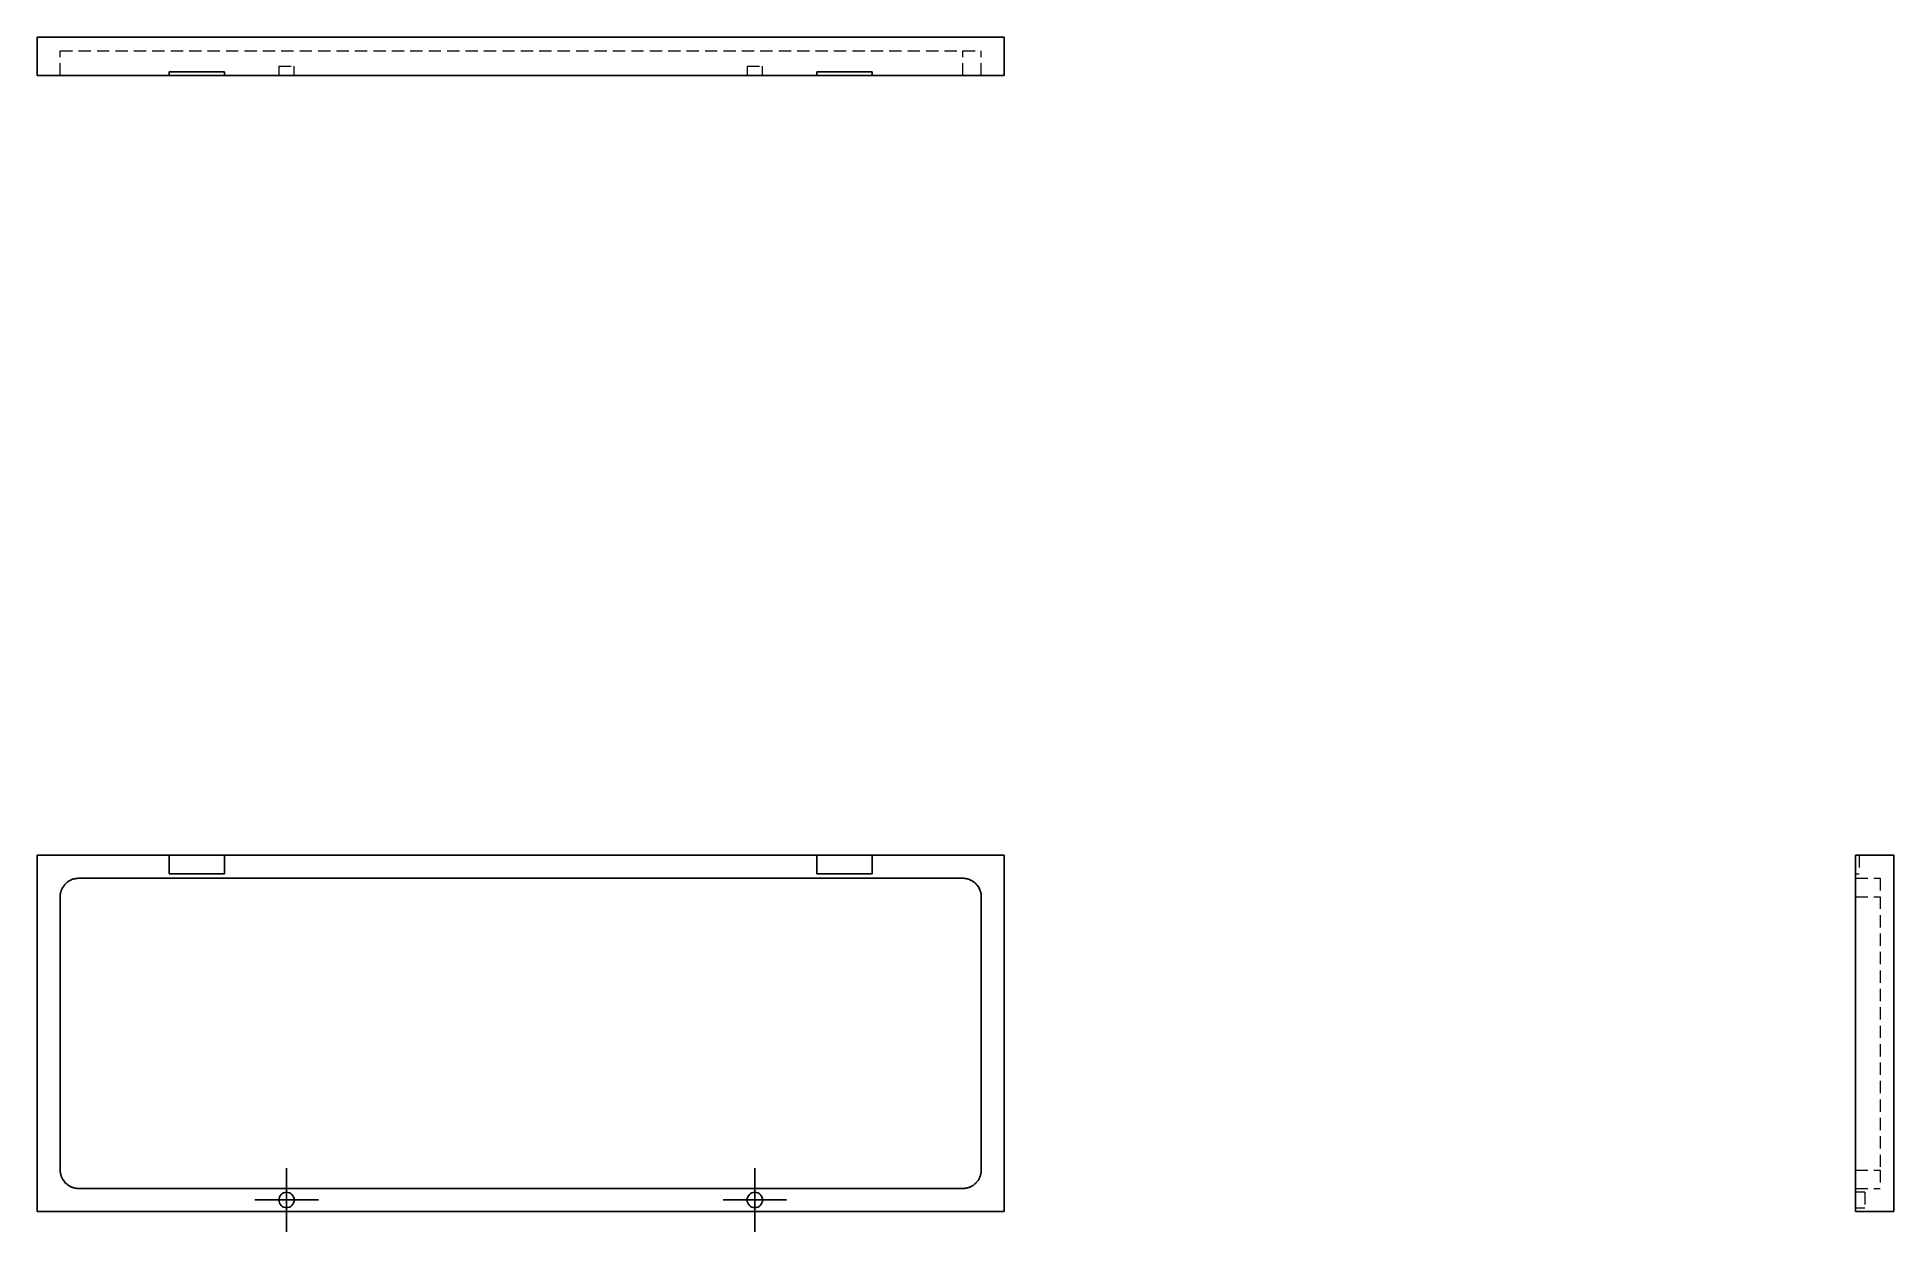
# Model space of a CAD drawing. Header units: millimetres. Extents: x 33 to 225, y 36 to 160.
import ezdxf

# ---------------------------------------------------------------- set-up
doc = ezdxf.new("R2010")
doc.units = ezdxf.units.MM
doc.linetypes.add('HIDDEN', pattern=[1.905, 1.27, -0.635])
doc.layers.add('10', color=7, linetype='Continuous')

# ---------------------------------------------------------------- blocks, each defined once
blk = doc.blocks.new('SW_CENTERMARKSYMBOL_0')
at = {"layer": '10', "color": 0}
for p, q in [((0, 2.5), (0, 3.29)), ((0, 0), (0, 2.5)), ((-2.5, 0), (-3.29, 0)), ((0, 0), (-2.5, 0)), ((0, 0), (0, -2.5)), ((0, 0), (2.5, 0)), ((2.5, 0), (3.29, 0)), ((0, -2.5), (0, -3.29))]:
    blk.add_line(p, q, dxfattribs=at)
blk = doc.blocks.new('SW_CENTERMARKSYMBOL_1')
at = {"layer": '10', "color": 0}
for p, q in [((0, 2.5), (0, 3.29)), ((0, 0), (0, 2.5)), ((-2.5, 0), (-3.29, 0)), ((0, 0), (-2.5, 0)), ((0, 0), (0, -2.5)), ((0, 0), (2.5, 0)), ((2.5, 0), (3.29, 0)), ((0, -2.5), (0, -3.29))]:
    blk.add_line(p, q, dxfattribs=at)

msp = doc.modelspace()

# ---------------------------------------------------------------- linework, layer by layer
at = {"color": 7, "linetype": 'Continuous', "lineweight": 25}
for p, q in [((33, 159.98), (133, 159.98)), ((33, 156.02), (33, 159.98)), ((133, 156.02), (133, 159.98)), ((46.65, 156.02), (33, 156.02)), ((52.37, 156.41), (46.65, 156.41)), ((46.65, 156.02), (46.65, 156.41)), ((46.65, 156.02), (52.37, 156.02)), ((52.37, 156.02), (52.37, 156.41)), ((113.63, 156.02), (52.37, 156.02)), ((119.35, 156.41), (113.63, 156.41)), ((113.63, 156.02), (113.63, 156.41)), ((113.63, 156.02), (119.35, 156.02)), ((119.35, 156.02), (119.35, 156.41)), ((133, 156.02), (119.35, 156.02)), ((33, 75.41), (33, 38.59)), ((46.65, 75.41), (33, 75.41)), ((46.65, 75.41), (46.65, 73.51)), ((52.37, 75.41), (46.65, 75.41)), ((52.37, 73.51), (52.37, 75.41)), ((113.63, 75.41), (52.37, 75.41)), ((113.63, 75.41), (113.63, 73.51)), ((119.35, 75.41), (113.63, 75.41)), ((119.35, 73.51), (119.35, 75.41)), ((133, 75.41), (119.35, 75.41)), ((133, 38.59), (133, 75.41)), ((221.02, 38.59), (221.02, 75.41)), ((221.02, 75.41), (224.98, 75.41)), ((224.98, 75.41), (224.98, 38.59)), ((37.29, 73.03), (128.71, 73.03)), ((46.65, 73.51), (52.37, 73.51)), ((113.63, 73.51), (119.35, 73.51)), ((35.38, 42.87), (35.38, 71.13)), ((130.62, 71.13), (130.62, 42.87)), ((33, 38.59), (133, 38.59)), ((221.02, 38.59), (224.98, 38.59))]:
    msp.add_line(p, q, dxfattribs=at)
at = {"color": 7, "linetype": 'HIDDEN', "lineweight": 18}
for p, q in [((35.38, 156.02), (35.38, 158.56)), ((37.29, 158.56), (128.71, 158.56)), ((128.71, 156.02), (128.71, 158.56)), ((130.62, 156.02), (130.62, 158.56)), ((58, 156.97), (59.59, 156.97)), ((58, 156.97), (58, 156.02)), ((59.59, 156.02), (59.59, 156.97)), ((106.41, 156.97), (108, 156.97)), ((106.41, 156.97), (106.41, 156.02)), ((108, 156.02), (108, 156.97)), ((221.41, 75.41), (221.41, 73.51)), ((221.02, 73.51), (221.41, 73.51)), ((221.02, 73.03), (223.56, 73.03)), ((221.02, 71.13), (223.56, 71.13)), ((223.56, 71.13), (223.56, 42.87)), ((221.02, 42.87), (223.56, 42.87)), ((221.02, 40.97), (223.56, 40.97)), ((221.97, 40.57), (221.02, 40.57)), ((221.97, 40.57), (221.97, 38.98)), ((221.02, 38.98), (221.97, 38.98))]:
    msp.add_line(p, q, dxfattribs=at)
at = {"color": 7, "linetype": 'HIDDEN', "lineweight": 18, "flags": 128}
msp.add_lwpolyline([(223.56, 40.97), (223.56, 40.97)], dxfattribs=at)
at = {"color": 7, "linetype": 'Continuous', "lineweight": 25}
for centre in [(58.79, 39.78), (107.21, 39.78)]:
    msp.add_circle(centre, 0.794, dxfattribs=at)
at = {"color": 7, "linetype": 'HIDDEN', "lineweight": 18}
for points, knots in [([(35.38, 158.56), (35.38, 158.56), (35.38, 158.56), (35.38, 158.56), (35.38, 158.56), (35.38, 158.56), (35.38, 158.56), (35.38, 158.56), (35.38, 158.56), (35.38, 158.56), (35.38, 158.56), (35.38, 158.56), (35.38, 158.56), (35.38, 158.56), (35.38, 158.56), (35.38, 158.56), (35.38, 158.56), (35.38, 158.56), (35.38, 158.56), (35.38, 158.56), (35.38, 158.56), (35.38, 158.56), (35.38, 158.56), (35.38, 158.56), (35.38, 158.56), (35.38, 158.56), (35.38, 158.56), (35.38, 158.56), (35.38, 158.56), (35.38, 158.56), (35.38, 158.56), (35.38, 158.56), (35.38, 158.56), (35.38, 158.56), (35.38, 158.56), (35.38, 158.56), (35.38, 158.56), (35.38, 158.56), (35.38, 158.56), (35.38, 158.56), (35.38, 158.56), (35.38, 158.56), (35.38, 158.56), (35.38, 158.56), (35.38, 158.56), (35.38, 158.56), (35.38, 158.56), (35.38, 158.56), (35.38, 158.56), (35.38, 158.56), (35.38, 158.56), (35.38, 158.56), (35.38, 158.56), (35.38, 158.56), (35.38, 158.56), (35.38, 158.56), (35.38, 158.56), (35.38, 158.56), (35.38, 158.56), (35.38, 158.56), (35.38, 158.56), (35.38, 158.56), (35.38, 158.56), (35.38, 158.56), (35.38, 158.56), (35.38, 158.56), (35.38, 158.56), (35.38, 158.56), (35.38, 158.56), (35.38, 158.56), (35.38, 158.56), (35.38, 158.56), (35.38, 158.56), (35.38, 158.56), (35.38, 158.56), (35.38, 158.56), (35.38, 158.56), (35.38, 158.56), (35.38, 158.56), (35.38, 158.56), (35.38, 158.56), (35.38, 158.56), (35.38, 158.56), (35.38, 158.56), (35.38, 158.56), (35.38, 158.56), (35.38, 158.56), (35.38, 158.56), (35.38, 158.56), (35.39, 158.56), (35.39, 158.56), (35.39, 158.56), (35.39, 158.56), (35.39, 158.56), (35.39, 158.56), (35.39, 158.56), (35.39, 158.56), (35.39, 158.56), (35.39, 158.56), (35.39, 158.56), (35.39, 158.56), (35.39, 158.56), (35.39, 158.56), (35.4, 158.56), (35.4, 158.56), (35.4, 158.56), (35.4, 158.56), (35.4, 158.56), (35.4, 158.56), (35.4, 158.56), (35.41, 158.56), (35.41, 158.56), (35.41, 158.56), (35.41, 158.56), (35.41, 158.56), (35.42, 158.56), (35.42, 158.56), (35.42, 158.56), (35.42, 158.56), (35.43, 158.56), (35.43, 158.56), (35.44, 158.56), (35.44, 158.56), (35.45, 158.56), (35.45, 158.56), (35.46, 158.56), (35.47, 158.56), (35.47, 158.56), (35.48, 158.56), (35.49, 158.56), (35.49, 158.56), (35.5, 158.56), (35.51, 158.56), (35.52, 158.56), (35.52, 158.56), (35.53, 158.56), (35.55, 158.56), (35.56, 158.56), (35.58, 158.56), (35.6, 158.56), (35.62, 158.56), (35.64, 158.56), (35.66, 158.56), (35.68, 158.56), (35.71, 158.56), (35.73, 158.56), (35.75, 158.56), (35.78, 158.56), (35.8, 158.56), (35.83, 158.56), (35.86, 158.56), (35.88, 158.56), (35.91, 158.56), (35.94, 158.56), (35.97, 158.56), (36, 158.56), (36.03, 158.56), (36.06, 158.56), (36.09, 158.56), (36.12, 158.56), (36.19, 158.56), (36.26, 158.56), (36.33, 158.56), (36.4, 158.56), (36.47, 158.56), (36.55, 158.56), (36.58, 158.56), (36.62, 158.56), (36.66, 158.56), (36.7, 158.56), (36.74, 158.56), (36.78, 158.56), (36.82, 158.56), (36.86, 158.56), (36.9, 158.56), (36.94, 158.56), (36.99, 158.56), (37.03, 158.56), (37.07, 158.56), (37.11, 158.56), (37.16, 158.56), (37.2, 158.56), (37.24, 158.56), (37.29, 158.56)], [-0.9455997, -0.9455997, -0.9455997, -0.9455997, -0.9455795, -0.9455795, -0.9455795, -0.9455593, -0.9455593, -0.9455593, -0.9455189, -0.9455189, -0.9455189, -0.945438, -0.945438, -0.945438, -0.9453571, -0.9453571, -0.9453571, -0.9452762, -0.9452762, -0.9452762, -0.9451145, -0.9451145, -0.9451145, -0.9449527, -0.9449527, -0.9449527, -0.9446292, -0.9446292, -0.9446292, -0.9443058, -0.9443058, -0.9443058, -0.9439824, -0.9439824, -0.9439824, -0.9436591, -0.9436591, -0.9436591, -0.9430125, -0.9430125, -0.9430125, -0.9423661, -0.9423661, -0.9423661, -0.9417198, -0.9417198, -0.9417198, -0.9410737, -0.9410737, -0.9410737, -0.9404277, -0.9404277, -0.9404277, -0.9391362, -0.9391362, -0.9391362, -0.9378453, -0.9378453, -0.9378453, -0.936555, -0.936555, -0.936555, -0.9352653, -0.9352653, -0.9352653, -0.9326876, -0.9326876, -0.9326876, -0.9301122, -0.9301122, -0.9301122, -0.9275392, -0.9275392, -0.9275392, -0.9249684, -0.9249684, -0.9249684, -0.9224, -0.9224, -0.9224, -0.9198337, -0.9198337, -0.9198337, -0.9147078, -0.9147078, -0.9147078, -0.9095905, -0.9095905, -0.9095905, -0.9044818, -0.9044818, -0.9044818, -0.8993813, -0.8993813, -0.8993813, -0.894289, -0.894289, -0.894289, -0.8841281, -0.8841281, -0.8841281, -0.8739977, -0.8739977, -0.8739977, -0.8638964, -0.8638964, -0.8638964, -0.8538229, -0.8538229, -0.8538229, -0.843776, -0.843776, -0.843776, -0.8337545, -0.8337545, -0.8337545, -0.8237572, -0.8237572, -0.8237572, -0.8038314, -0.8038314, -0.8038314, -0.7839892, -0.7839892, -0.7839892, -0.7642225, -0.7642225, -0.7642225, -0.7445238, -0.7445238, -0.7445238, -0.7248861, -0.7248861, -0.7248861, -0.7053029, -0.7053029, -0.7053029, -0.666281, -0.666281, -0.666281, -0.6274095, -0.6274095, -0.6274095, -0.5886509, -0.5886509, -0.5886509, -0.5499726, -0.5499726, -0.5499726, -0.5113459, -0.5113459, -0.5113459, -0.4727442, -0.4727442, -0.4727442, -0.4341425, -0.4341425, -0.4341425, -0.3955156, -0.3955156, -0.3955156, -0.3181176, -0.3181176, -0.3181176, -0.2402639, -0.2402639, -0.2402639, -0.2010476, -0.2010476, -0.2010476, -0.1615869, -0.1615869, -0.1615869, -0.1218235, -0.1218235, -0.1218235, -0.0816904, -0.0816904, -0.0816904, -0.0411113, -0.0411113, -0.0411113, 0, 0, 0, 0]), ([(128.71, 158.56), (128.71, 158.56), (128.71, 158.56), (128.71, 158.56), (128.71, 158.56), (128.71, 158.56), (128.71, 158.56), (128.71, 158.56), (128.71, 158.56), (128.71, 158.56), (128.71, 158.56), (128.71, 158.56), (128.71, 158.56), (128.71, 158.56), (128.71, 158.56), (128.71, 158.56), (128.71, 158.56), (128.71, 158.56), (128.72, 158.56), (128.72, 158.56), (128.72, 158.56), (128.72, 158.56), (128.72, 158.56), (128.72, 158.56), (128.72, 158.56), (128.72, 158.56), (128.72, 158.56), (128.72, 158.56), (128.72, 158.56), (128.72, 158.56), (128.72, 158.56), (128.72, 158.56), (128.72, 158.56), (128.72, 158.56), (128.72, 158.56), (128.72, 158.56), (128.72, 158.56), (128.72, 158.56), (128.72, 158.56), (128.72, 158.56), (128.72, 158.56), (128.72, 158.56), (128.72, 158.56), (128.73, 158.56), (128.73, 158.56), (128.73, 158.56), (128.73, 158.56), (128.73, 158.56), (128.73, 158.56), (128.73, 158.56), (128.73, 158.56), (128.73, 158.56), (128.73, 158.56), (128.73, 158.56), (128.73, 158.56), (128.74, 158.56), (128.74, 158.56), (128.74, 158.56), (128.74, 158.56), (128.74, 158.56), (128.74, 158.56), (128.74, 158.56), (128.75, 158.56), (128.75, 158.56), (128.75, 158.56), (128.75, 158.56), (128.76, 158.56), (128.76, 158.56), (128.76, 158.56), (128.76, 158.56), (128.77, 158.56), (128.77, 158.56), (128.77, 158.56), (128.77, 158.56), (128.78, 158.56), (128.78, 158.56), (128.78, 158.56), (128.78, 158.56), (128.79, 158.56), (128.79, 158.56), (128.79, 158.56), (128.8, 158.56), (128.8, 158.56), (128.81, 158.56), (128.81, 158.56), (128.82, 158.56), (128.82, 158.56), (128.83, 158.56), (128.83, 158.56), (128.84, 158.56), (128.84, 158.56), (128.85, 158.56), (128.85, 158.56), (128.86, 158.56), (128.87, 158.56), (128.87, 158.56), (128.88, 158.56), (128.89, 158.56), (128.9, 158.56), (128.91, 158.56), (128.92, 158.56), (128.93, 158.56), (128.94, 158.56), (128.95, 158.56), (128.96, 158.56), (128.97, 158.56), (128.98, 158.56), (128.99, 158.56), (129, 158.56), (129.01, 158.56), (129.02, 158.56), (129.03, 158.56), (129.05, 158.56), (129.06, 158.56), (129.07, 158.56), (129.08, 158.56), (129.09, 158.56), (129.1, 158.56), (129.12, 158.56), (129.14, 158.56), (129.16, 158.56), (129.18, 158.56), (129.2, 158.56), (129.22, 158.56), (129.24, 158.56), (129.26, 158.56), (129.28, 158.56), (129.3, 158.56), (129.32, 158.56), (129.34, 158.56), (129.36, 158.56), (129.38, 158.56), (129.4, 158.56), (129.42, 158.56), (129.43, 158.56), (129.45, 158.56), (129.49, 158.56), (129.53, 158.56), (129.57, 158.56), (129.6, 158.56), (129.64, 158.56), (129.67, 158.56), (129.71, 158.56), (129.74, 158.56), (129.78, 158.56), (129.81, 158.56), (129.84, 158.56), (129.88, 158.56), (129.91, 158.56), (129.94, 158.56), (129.97, 158.56), (130, 158.56), (130.03, 158.56), (130.06, 158.56), (130.09, 158.56), (130.12, 158.56), (130.14, 158.56), (130.17, 158.56), (130.2, 158.56), (130.22, 158.56), (130.27, 158.56), (130.32, 158.56), (130.36, 158.56), (130.4, 158.56), (130.44, 158.56), (130.47, 158.56), (130.48, 158.56), (130.5, 158.56), (130.51, 158.56), (130.53, 158.56), (130.54, 158.56), (130.55, 158.56), (130.56, 158.56), (130.57, 158.56), (130.58, 158.56), (130.59, 158.56), (130.6, 158.56), (130.6, 158.56), (130.61, 158.56), (130.61, 158.56), (130.61, 158.56), (130.62, 158.56), (130.62, 158.56), (130.62, 158.56)], [-0.9455987, -0.9455987, -0.9455987, -0.9455987, -0.9455785, -0.9455785, -0.9455785, -0.9455583, -0.9455583, -0.9455583, -0.9455179, -0.9455179, -0.9455179, -0.945437, -0.945437, -0.945437, -0.9453561, -0.9453561, -0.9453561, -0.9452752, -0.9452752, -0.9452752, -0.9451135, -0.9451135, -0.9451135, -0.9449517, -0.9449517, -0.9449517, -0.9446282, -0.9446282, -0.9446282, -0.9443048, -0.9443048, -0.9443048, -0.9439814, -0.9439814, -0.9439814, -0.9436581, -0.9436581, -0.9436581, -0.9430115, -0.9430115, -0.9430115, -0.942365, -0.942365, -0.942365, -0.9417187, -0.9417187, -0.9417187, -0.9410726, -0.9410726, -0.9410726, -0.9404266, -0.9404266, -0.9404266, -0.939135, -0.939135, -0.939135, -0.9378441, -0.9378441, -0.9378441, -0.9365537, -0.9365537, -0.9365537, -0.935264, -0.935264, -0.935264, -0.9326862, -0.9326862, -0.9326862, -0.9301108, -0.9301108, -0.9301108, -0.9275377, -0.9275377, -0.9275377, -0.9249669, -0.9249669, -0.9249669, -0.9223983, -0.9223983, -0.9223983, -0.919832, -0.919832, -0.919832, -0.9147059, -0.9147059, -0.9147059, -0.9095885, -0.9095885, -0.9095885, -0.9044796, -0.9044796, -0.9044796, -0.899379, -0.899379, -0.899379, -0.8942866, -0.8942866, -0.8942866, -0.8841254, -0.8841254, -0.8841254, -0.8739947, -0.8739947, -0.8739947, -0.8638932, -0.8638932, -0.8638932, -0.8538195, -0.8538195, -0.8538195, -0.8437723, -0.8437723, -0.8437723, -0.8337506, -0.8337506, -0.8337506, -0.823753, -0.823753, -0.823753, -0.8038268, -0.8038268, -0.8038268, -0.7839842, -0.7839842, -0.7839842, -0.7642171, -0.7642171, -0.7642171, -0.7445181, -0.7445181, -0.7445181, -0.7248801, -0.7248801, -0.7248801, -0.7052965, -0.7052965, -0.7052965, -0.6662741, -0.6662741, -0.6662741, -0.6274022, -0.6274022, -0.6274022, -0.5886433, -0.5886433, -0.5886433, -0.5499648, -0.5499648, -0.5499648, -0.5113379, -0.5113379, -0.5113379, -0.4727363, -0.4727363, -0.4727363, -0.4341346, -0.4341346, -0.4341346, -0.3955079, -0.3955079, -0.3955079, -0.3181106, -0.3181106, -0.3181106, -0.240258, -0.240258, -0.240258, -0.2010424, -0.2010424, -0.2010424, -0.1615825, -0.1615825, -0.1615825, -0.1218201, -0.1218201, -0.1218201, -0.081688, -0.081688, -0.081688, -0.04111, -0.04111, -0.04111, 0, 0, 0, 0]), ([(223.56, 73.03), (223.56, 73.03), (223.56, 73.03), (223.56, 73.03), (223.56, 73.03), (223.56, 73.03), (223.56, 73.03), (223.56, 73.03), (223.56, 73.03), (223.56, 73.03), (223.56, 73.03), (223.56, 73.03), (223.56, 73.03), (223.56, 73.03), (223.56, 73.03), (223.56, 73.03), (223.56, 73.03), (223.56, 73.03), (223.56, 73.03), (223.56, 73.03), (223.56, 73.03), (223.56, 73.03), (223.56, 73.03), (223.56, 73.03), (223.56, 73.03), (223.56, 73.03), (223.56, 73.03), (223.56, 73.03), (223.56, 73.03), (223.56, 73.03), (223.56, 73.03), (223.56, 73.03), (223.56, 73.03), (223.56, 73.03), (223.56, 73.03), (223.56, 73.03), (223.56, 73.03), (223.56, 73.03), (223.56, 73.03), (223.56, 73.03), (223.56, 73.03), (223.56, 73.03), (223.56, 73.03), (223.56, 73.03), (223.56, 73.03), (223.56, 73.03), (223.56, 73.03), (223.56, 73.03), (223.56, 73.03), (223.56, 73.03), (223.56, 73.03), (223.56, 73.03), (223.56, 73.03), (223.56, 73.03), (223.56, 73.03), (223.56, 73.03), (223.56, 73.03), (223.56, 73.03), (223.56, 73.03), (223.56, 73.03), (223.56, 73.03), (223.56, 73.03), (223.56, 73.03), (223.56, 73.03), (223.56, 73.03), (223.56, 73.03), (223.56, 73.03), (223.56, 73.03), (223.56, 73.03), (223.56, 73.03), (223.56, 73.03), (223.56, 73.03), (223.56, 73.03), (223.56, 73.03), (223.56, 73.03), (223.56, 73.03), (223.56, 73.03), (223.56, 73.03), (223.56, 73.03), (223.56, 73.03), (223.56, 73.03), (223.56, 73.03), (223.56, 73.03), (223.56, 73.03), (223.56, 73.03), (223.56, 73.03), (223.56, 73.03), (223.56, 73.03), (223.56, 73.03), (223.56, 73.03), (223.56, 73.03), (223.56, 73.03), (223.56, 73.03), (223.56, 73.03), (223.56, 73.03), (223.56, 73.03), (223.56, 73.02), (223.56, 73.02), (223.56, 73.02), (223.56, 73.02), (223.56, 73.02), (223.56, 73.02), (223.56, 73.02), (223.56, 73.02), (223.56, 73.02), (223.56, 73.01), (223.56, 73.01), (223.56, 73.01), (223.56, 73.01), (223.56, 73.01), (223.56, 73.01), (223.56, 73), (223.56, 73), (223.56, 73), (223.56, 73), (223.56, 73), (223.56, 72.99), (223.56, 72.99), (223.56, 72.99), (223.56, 72.98), (223.56, 72.98), (223.56, 72.97), (223.56, 72.97), (223.56, 72.96), (223.56, 72.96), (223.56, 72.95), (223.56, 72.95), (223.56, 72.94), (223.56, 72.93), (223.56, 72.93), (223.56, 72.92), (223.56, 72.91), (223.56, 72.9), (223.56, 72.9), (223.56, 72.89), (223.56, 72.88), (223.56, 72.87), (223.56, 72.85), (223.56, 72.83), (223.56, 72.81), (223.56, 72.79), (223.56, 72.77), (223.56, 72.75), (223.56, 72.73), (223.56, 72.71), (223.56, 72.68), (223.56, 72.66), (223.56, 72.63), (223.56, 72.61), (223.56, 72.58), (223.56, 72.56), (223.56, 72.53), (223.56, 72.5), (223.56, 72.47), (223.56, 72.44), (223.56, 72.41), (223.56, 72.38), (223.56, 72.35), (223.56, 72.32), (223.56, 72.29), (223.56, 72.22), (223.56, 72.16), (223.56, 72.09), (223.56, 72.02), (223.56, 71.94), (223.56, 71.87), (223.56, 71.83), (223.56, 71.79), (223.56, 71.75), (223.56, 71.71), (223.56, 71.67), (223.56, 71.63), (223.56, 71.59), (223.56, 71.55), (223.56, 71.51), (223.56, 71.47), (223.56, 71.43), (223.56, 71.38), (223.56, 71.34), (223.56, 71.3), (223.56, 71.26), (223.56, 71.21), (223.56, 71.17), (223.56, 71.13)], [-0.9455987, -0.9455987, -0.9455987, -0.9455987, -0.9455785, -0.9455785, -0.9455785, -0.9455583, -0.9455583, -0.9455583, -0.9455179, -0.9455179, -0.9455179, -0.945437, -0.945437, -0.945437, -0.9453561, -0.9453561, -0.9453561, -0.9452752, -0.9452752, -0.9452752, -0.9451135, -0.9451135, -0.9451135, -0.9449517, -0.9449517, -0.9449517, -0.9446282, -0.9446282, -0.9446282, -0.9443048, -0.9443048, -0.9443048, -0.9439814, -0.9439814, -0.9439814, -0.9436581, -0.9436581, -0.9436581, -0.9430115, -0.9430115, -0.9430115, -0.942365, -0.942365, -0.942365, -0.9417187, -0.9417187, -0.9417187, -0.9410726, -0.9410726, -0.9410726, -0.9404266, -0.9404266, -0.9404266, -0.939135, -0.939135, -0.939135, -0.9378441, -0.9378441, -0.9378441, -0.9365537, -0.9365537, -0.9365537, -0.935264, -0.935264, -0.935264, -0.9326862, -0.9326862, -0.9326862, -0.9301108, -0.9301108, -0.9301108, -0.9275377, -0.9275377, -0.9275377, -0.9249669, -0.9249669, -0.9249669, -0.9223983, -0.9223983, -0.9223983, -0.919832, -0.919832, -0.919832, -0.9147059, -0.9147059, -0.9147059, -0.9095885, -0.9095885, -0.9095885, -0.9044796, -0.9044796, -0.9044796, -0.899379, -0.899379, -0.899379, -0.8942866, -0.8942866, -0.8942866, -0.8841254, -0.8841254, -0.8841254, -0.8739947, -0.8739947, -0.8739947, -0.8638932, -0.8638932, -0.8638932, -0.8538195, -0.8538195, -0.8538195, -0.8437723, -0.8437723, -0.8437723, -0.8337506, -0.8337506, -0.8337506, -0.823753, -0.823753, -0.823753, -0.8038268, -0.8038268, -0.8038268, -0.7839842, -0.7839842, -0.7839842, -0.7642171, -0.7642171, -0.7642171, -0.7445181, -0.7445181, -0.7445181, -0.7248801, -0.7248801, -0.7248801, -0.7052965, -0.7052965, -0.7052965, -0.6662741, -0.6662741, -0.6662741, -0.6274022, -0.6274022, -0.6274022, -0.5886433, -0.5886433, -0.5886433, -0.5499648, -0.5499648, -0.5499648, -0.5113379, -0.5113379, -0.5113379, -0.4727363, -0.4727363, -0.4727363, -0.4341346, -0.4341346, -0.4341346, -0.3955079, -0.3955079, -0.3955079, -0.3181106, -0.3181106, -0.3181106, -0.240258, -0.240258, -0.240258, -0.2010424, -0.2010424, -0.2010424, -0.1615825, -0.1615825, -0.1615825, -0.1218201, -0.1218201, -0.1218201, -0.081688, -0.081688, -0.081688, -0.04111, -0.04111, -0.04111, 0, 0, 0, 0]), ([(223.56, 42.87), (223.56, 42.87), (223.56, 42.87), (223.56, 42.87), (223.56, 42.87), (223.56, 42.87), (223.56, 42.87), (223.56, 42.87), (223.56, 42.87), (223.56, 42.87), (223.56, 42.87), (223.56, 42.87), (223.56, 42.87), (223.56, 42.87), (223.56, 42.87), (223.56, 42.87), (223.56, 42.87), (223.56, 42.87), (223.56, 42.87), (223.56, 42.87), (223.56, 42.87), (223.56, 42.87), (223.56, 42.87), (223.56, 42.87), (223.56, 42.87), (223.56, 42.87), (223.56, 42.87), (223.56, 42.87), (223.56, 42.87), (223.56, 42.87), (223.56, 42.87), (223.56, 42.87), (223.56, 42.87), (223.56, 42.87), (223.56, 42.87), (223.56, 42.87), (223.56, 42.87), (223.56, 42.87), (223.56, 42.87), (223.56, 42.86), (223.56, 42.86), (223.56, 42.86), (223.56, 42.86), (223.56, 42.86), (223.56, 42.86), (223.56, 42.86), (223.56, 42.86), (223.56, 42.86), (223.56, 42.86), (223.56, 42.86), (223.56, 42.86), (223.56, 42.86), (223.56, 42.86), (223.56, 42.85), (223.56, 42.85), (223.56, 42.85), (223.56, 42.85), (223.56, 42.85), (223.56, 42.85), (223.56, 42.85), (223.56, 42.84), (223.56, 42.84), (223.56, 42.84), (223.56, 42.84), (223.56, 42.84), (223.56, 42.83), (223.56, 42.83), (223.56, 42.83), (223.56, 42.83), (223.56, 42.82), (223.56, 42.82), (223.56, 42.82), (223.56, 42.82), (223.56, 42.81), (223.56, 42.81), (223.56, 42.81), (223.56, 42.81), (223.56, 42.8), (223.56, 42.8), (223.56, 42.8), (223.56, 42.79), (223.56, 42.79), (223.56, 42.79), (223.56, 42.78), (223.56, 42.78), (223.56, 42.77), (223.56, 42.76), (223.56, 42.76), (223.56, 42.75), (223.56, 42.75), (223.56, 42.74), (223.56, 42.74), (223.56, 42.73), (223.56, 42.73), (223.56, 42.72), (223.56, 42.72), (223.56, 42.71), (223.56, 42.7), (223.56, 42.69), (223.56, 42.68), (223.56, 42.67), (223.56, 42.66), (223.56, 42.65), (223.56, 42.64), (223.56, 42.63), (223.56, 42.62), (223.56, 42.6), (223.56, 42.59), (223.56, 42.58), (223.56, 42.57), (223.56, 42.56), (223.56, 42.55), (223.56, 42.54), (223.56, 42.53), (223.56, 42.52), (223.56, 42.51), (223.56, 42.5), (223.56, 42.49), (223.56, 42.47), (223.56, 42.45), (223.56, 42.43), (223.56, 42.41), (223.56, 42.39), (223.56, 42.37), (223.56, 42.35), (223.56, 42.33), (223.56, 42.31), (223.56, 42.29), (223.56, 42.27), (223.56, 42.25), (223.56, 42.23), (223.56, 42.21), (223.56, 42.19), (223.56, 42.17), (223.56, 42.15), (223.56, 42.13), (223.56, 42.1), (223.56, 42.06), (223.56, 42.02), (223.56, 41.98), (223.56, 41.95), (223.56, 41.91), (223.56, 41.88), (223.56, 41.84), (223.56, 41.81), (223.56, 41.78), (223.56, 41.74), (223.56, 41.71), (223.56, 41.68), (223.56, 41.65), (223.56, 41.62), (223.56, 41.59), (223.56, 41.56), (223.56, 41.53), (223.56, 41.5), (223.56, 41.47), (223.56, 41.44), (223.56, 41.42), (223.56, 41.39), (223.56, 41.37), (223.56, 41.32), (223.56, 41.27), (223.56, 41.23), (223.56, 41.19), (223.56, 41.15), (223.56, 41.12), (223.56, 41.1), (223.56, 41.09), (223.56, 41.07), (223.56, 41.06), (223.56, 41.05), (223.56, 41.04), (223.56, 41.03), (223.56, 41.02), (223.56, 41.01), (223.56, 41), (223.56, 40.99), (223.56, 40.99), (223.56, 40.98), (223.56, 40.98), (223.56, 40.97), (223.56, 40.97), (223.56, 40.97), (223.56, 40.97)], [-0.9456059, -0.9456059, -0.9456059, -0.9456059, -0.9455857, -0.9455857, -0.9455857, -0.9455655, -0.9455655, -0.9455655, -0.945525, -0.945525, -0.945525, -0.9454441, -0.9454441, -0.9454441, -0.9453633, -0.9453633, -0.9453633, -0.9452824, -0.9452824, -0.9452824, -0.9451206, -0.9451206, -0.9451206, -0.9449589, -0.9449589, -0.9449589, -0.9446354, -0.9446354, -0.9446354, -0.944312, -0.944312, -0.944312, -0.9439886, -0.9439886, -0.9439886, -0.9436653, -0.9436653, -0.9436653, -0.9430187, -0.9430187, -0.9430187, -0.9423723, -0.9423723, -0.9423723, -0.941726, -0.941726, -0.941726, -0.9410799, -0.9410799, -0.9410799, -0.9404339, -0.9404339, -0.9404339, -0.9391424, -0.9391424, -0.9391424, -0.9378515, -0.9378515, -0.9378515, -0.9365612, -0.9365612, -0.9365612, -0.9352714, -0.9352714, -0.9352714, -0.9326938, -0.9326938, -0.9326938, -0.9301184, -0.9301184, -0.9301184, -0.9275454, -0.9275454, -0.9275454, -0.9249746, -0.9249746, -0.9249746, -0.9224061, -0.9224061, -0.9224061, -0.9198399, -0.9198399, -0.9198399, -0.9147139, -0.9147139, -0.9147139, -0.9095967, -0.9095967, -0.9095967, -0.9044879, -0.9044879, -0.9044879, -0.8993875, -0.8993875, -0.8993875, -0.8942951, -0.8942951, -0.8942951, -0.8841342, -0.8841342, -0.8841342, -0.8740037, -0.8740037, -0.8740037, -0.8639024, -0.8639024, -0.8639024, -0.8538289, -0.8538289, -0.8538289, -0.8437819, -0.8437819, -0.8437819, -0.8337604, -0.8337604, -0.8337604, -0.823763, -0.823763, -0.823763, -0.803837, -0.803837, -0.803837, -0.7839947, -0.7839947, -0.7839947, -0.7642279, -0.7642279, -0.7642279, -0.744529, -0.744529, -0.744529, -0.7248911, -0.7248911, -0.7248911, -0.7053077, -0.7053077, -0.7053077, -0.6662853, -0.6662853, -0.6662853, -0.6274134, -0.6274134, -0.6274134, -0.5886543, -0.5886543, -0.5886543, -0.5499756, -0.5499756, -0.5499756, -0.5113484, -0.5113484, -0.5113484, -0.4727463, -0.4727463, -0.4727463, -0.4341442, -0.4341442, -0.4341442, -0.3955169, -0.3955169, -0.3955169, -0.3181183, -0.3181183, -0.3181183, -0.2402642, -0.2402642, -0.2402642, -0.2010477, -0.2010477, -0.2010477, -0.1615869, -0.1615869, -0.1615869, -0.1218235, -0.1218235, -0.1218235, -0.0816904, -0.0816904, -0.0816904, -0.0411113, -0.0411113, -0.0411113, 0, 0, 0, 0])]:
    msp.add_open_spline(points, degree=3, knots=knots, dxfattribs=at)
at = {"color": 7, "linetype": 'Continuous', "lineweight": 25}
for points, knots in [([(35.38, 71.13), (35.38, 71.13), (35.38, 71.13), (35.38, 71.13), (35.38, 71.13), (35.38, 71.13), (35.38, 71.13), (35.38, 71.13), (35.38, 71.13), (35.38, 71.13), (35.38, 71.13), (35.38, 71.13), (35.38, 71.13), (35.38, 71.13), (35.38, 71.14), (35.38, 71.14), (35.38, 71.14), (35.38, 71.14), (35.38, 71.14), (35.38, 71.15), (35.38, 71.15), (35.38, 71.16), (35.38, 71.16), (35.38, 71.17), (35.38, 71.18), (35.38, 71.18), (35.38, 71.19), (35.38, 71.2), (35.38, 71.21), (35.38, 71.22), (35.38, 71.24), (35.39, 71.26), (35.39, 71.27), (35.39, 71.29), (35.39, 71.32), (35.39, 71.35), (35.4, 71.38), (35.4, 71.42), (35.41, 71.45), (35.41, 71.48), (35.42, 71.52), (35.43, 71.57), (35.45, 71.63), (35.47, 71.69), (35.49, 71.75), (35.51, 71.81), (35.54, 71.89), (35.58, 71.98), (35.64, 72.09), (35.71, 72.19), (35.78, 72.29), (35.86, 72.38), (35.94, 72.47), (36.03, 72.56), (36.15, 72.66), (36.32, 72.78), (36.51, 72.87), (36.66, 72.93), (36.78, 72.96), (36.9, 72.99), (37.03, 73.02), (37.16, 73.03), (37.24, 73.03), (37.29, 73.03)], [0, 0, 0, 0, 0.0000201, 0.0000403, 0.0000805, 0.0001611, 0.0002417, 0.0003222, 0.0004833, 0.0006444, 0.0009666, 0.0012887, 0.0016108, 0.0019328, 0.0025768, 0.0032206, 0.0038643, 0.0045079, 0.0051512, 0.0064375, 0.0077233, 0.0090084, 0.0102929, 0.0128602, 0.0154252, 0.0179879, 0.0205483, 0.0231065, 0.0256624, 0.0307677, 0.0358644, 0.0409526, 0.0460325, 0.0511044, 0.0612244, 0.0713141, 0.0813748, 0.0914077, 0.1014142, 0.1113954, 0.1213525, 0.1411982, 0.1609606, 0.1806478, 0.2002672, 0.2198259, 0.2393304, 0.2781954, 0.3169106, 0.3555133, 0.394036, 0.4325074, 0.4709538, 0.5094002, 0.5478718, 0.6249585, 0.7024991, 0.7415577, 0.7808597, 0.8204632, 0.8604348, 0.9008508, 0.9417967, 0.9417967, 0.9417967, 0.9417967]), ([(128.71, 73.03), (128.71, 73.03), (128.71, 73.03), (128.71, 73.03), (128.71, 73.03), (128.71, 73.03), (128.71, 73.03), (128.72, 73.03), (128.72, 73.03), (128.72, 73.03), (128.72, 73.03), (128.72, 73.03), (128.72, 73.03), (128.72, 73.03), (128.72, 73.03), (128.72, 73.03), (128.73, 73.03), (128.73, 73.03), (128.73, 73.03), (128.73, 73.03), (128.74, 73.03), (128.74, 73.03), (128.75, 73.03), (128.76, 73.03), (128.76, 73.03), (128.77, 73.03), (128.78, 73.03), (128.79, 73.03), (128.8, 73.03), (128.81, 73.03), (128.83, 73.03), (128.84, 73.03), (128.86, 73.03), (128.88, 73.02), (128.91, 73.02), (128.94, 73.02), (128.97, 73.01), (129, 73.01), (129.03, 73), (129.07, 73), (129.11, 72.99), (129.16, 72.98), (129.22, 72.96), (129.28, 72.95), (129.34, 72.93), (129.4, 72.91), (129.47, 72.87), (129.57, 72.83), (129.67, 72.77), (129.78, 72.71), (129.88, 72.63), (129.97, 72.56), (130.06, 72.47), (130.14, 72.38), (130.25, 72.26), (130.36, 72.09), (130.46, 71.91), (130.51, 71.75), (130.55, 71.63), (130.58, 71.51), (130.6, 71.38), (130.62, 71.26), (130.62, 71.17), (130.62, 71.13)], [0, 0, 0, 0, 0.0000201, 0.0000403, 0.0000805, 0.0001611, 0.0002417, 0.0003222, 0.0004833, 0.0006444, 0.0009666, 0.0012887, 0.0016108, 0.0019329, 0.0025769, 0.0032207, 0.0038644, 0.004508, 0.0051514, 0.0064377, 0.0077235, 0.0090086, 0.0102932, 0.0128606, 0.0154256, 0.0179884, 0.0205489, 0.0231072, 0.0256632, 0.0307686, 0.0358654, 0.0409538, 0.0460339, 0.0511058, 0.0612261, 0.0713161, 0.081377, 0.0914103, 0.101417, 0.1113984, 0.1213558, 0.1412019, 0.1609647, 0.1806523, 0.2002721, 0.2198312, 0.239336, 0.2782015, 0.3169172, 0.3555202, 0.3940432, 0.4325147, 0.4709612, 0.5094076, 0.547879, 0.6249652, 0.7025047, 0.7415627, 0.7808639, 0.8204664, 0.8604371, 0.900852, 0.9417967, 0.9417967, 0.9417967, 0.9417967]), ([(128.71, 40.97), (128.11, 40.97), (125.86, 40.97), (121.1, 40.97), (113.79, 40.97), (106.41, 40.97), (99.71, 40.97), (94.27, 40.97), (88.67, 40.97), (83, 40.97), (77.33, 40.97), (71.73, 40.97), (66.29, 40.97), (61.1, 40.97), (56.95, 40.97), (53.81, 40.97), (51.61, 40.97), (49.53, 40.97), (47.58, 40.97), (45.77, 40.97), (44.11, 40.97), (42.61, 40.97), (41.46, 40.97), (40.63, 40.97), (40.07, 40.97), (39.56, 40.97), (39.1, 40.97), (38.69, 40.97), (38.33, 40.97), (38.02, 40.97), (37.8, 40.97), (37.65, 40.97), (37.55, 40.97), (37.47, 40.97), (37.41, 40.97), (37.36, 40.97), (37.32, 40.97), (37.3, 40.97), (37.28, 40.97), (37.27, 40.97), (37.25, 40.97), (37.24, 40.97), (37.22, 40.97), (37.19, 40.97), (37.16, 40.97), (37.12, 40.98), (37.08, 40.98), (37.03, 40.99), (36.97, 41), (36.9, 41.01), (36.84, 41.02), (36.76, 41.04), (36.66, 41.07), (36.55, 41.12), (36.43, 41.17), (36.33, 41.23), (36.22, 41.29), (36.09, 41.39), (35.94, 41.52), (35.8, 41.68), (35.71, 41.81), (35.64, 41.91), (35.58, 42.02), (35.53, 42.13), (35.49, 42.25), (35.45, 42.37), (35.42, 42.49), (35.4, 42.62), (35.38, 42.74), (35.38, 42.83), (35.38, 42.87)], [0, 0, 0, 0, 0.566666, 2.133332, 4.499999, 7.466666, 9.112499, 10.833332, 12.604166, 14.399999, 16.195832, 17.966666, 19.687499, 21.333333, 22.879166, 23.60677, 24.3, 24.955729, 25.570833, 26.142187, 26.666666, 27.141146, 27.5625, 27.752279, 27.927604, 28.088086, 28.233333, 28.362956, 28.476562, 28.573763, 28.654167, 28.687948, 28.717383, 28.742423, 28.763021, 28.779126, 28.79069, 28.797664, 28.8, 28.805151, 28.810293, 28.815426, 28.820549, 28.830768, 28.840954, 28.851106, 28.861226, 28.881376, 28.901415, 28.921353, 28.9412, 28.960962, 29.000265, 29.039323, 29.078189, 29.116905, 29.155508, 29.194032, 29.270912, 29.347792, 29.386315, 29.424918, 29.463634, 29.5025, 29.541558, 29.58086, 29.620462, 29.660433, 29.700848, 29.741793, 29.741793, 29.741793, 29.741793]), ([(130.62, 42.87), (130.62, 42.87), (130.62, 42.87), (130.62, 42.87), (130.62, 42.87), (130.62, 42.87), (130.62, 42.87), (130.62, 42.87), (130.62, 42.87), (130.62, 42.87), (130.62, 42.87), (130.62, 42.87), (130.62, 42.87), (130.62, 42.87), (130.62, 42.86), (130.62, 42.86), (130.62, 42.86), (130.62, 42.86), (130.62, 42.86), (130.62, 42.85), (130.62, 42.85), (130.62, 42.84), (130.62, 42.84), (130.62, 42.83), (130.62, 42.82), (130.62, 42.82), (130.62, 42.81), (130.62, 42.8), (130.62, 42.79), (130.62, 42.78), (130.62, 42.76), (130.61, 42.74), (130.61, 42.73), (130.61, 42.71), (130.61, 42.68), (130.61, 42.65), (130.6, 42.62), (130.6, 42.58), (130.59, 42.55), (130.59, 42.52), (130.58, 42.48), (130.57, 42.43), (130.55, 42.37), (130.53, 42.31), (130.51, 42.25), (130.49, 42.19), (130.46, 42.11), (130.42, 42.02), (130.36, 41.91), (130.29, 41.81), (130.22, 41.71), (130.14, 41.62), (130.06, 41.53), (129.97, 41.44), (129.85, 41.34), (129.68, 41.22), (129.49, 41.13), (129.34, 41.07), (129.22, 41.04), (129.1, 41.01), (128.97, 40.98), (128.84, 40.97), (128.76, 40.97), (128.71, 40.97)], [0, 0, 0, 0, 0.0000201, 0.0000403, 0.0000805, 0.0001611, 0.0002417, 0.0003222, 0.0004833, 0.0006444, 0.0009666, 0.0012887, 0.0016108, 0.0019328, 0.0025768, 0.0032206, 0.0038643, 0.0045078, 0.0051512, 0.0064375, 0.0077232, 0.0090084, 0.0102929, 0.0128602, 0.0154252, 0.0179879, 0.0205483, 0.0231065, 0.0256624, 0.0307677, 0.0358644, 0.0409526, 0.0460326, 0.0511044, 0.0612245, 0.0713142, 0.0813749, 0.091408, 0.1014145, 0.1113958, 0.1213529, 0.1411988, 0.1609613, 0.1806487, 0.2002683, 0.2198272, 0.2393319, 0.2781973, 0.316913, 0.3555162, 0.3940393, 0.4325112, 0.4709581, 0.509405, 0.5478769, 0.6249643, 0.7025053, 0.7415641, 0.7808663, 0.8204698, 0.8604415, 0.9008574, 0.9418034, 0.9418034, 0.9418034, 0.9418034])]:
    msp.add_open_spline(points, degree=3, knots=knots, dxfattribs=at)

# ---------------------------------------------------------------- block references
at = {"layer": '10'}
for name, p in [('SW_CENTERMARKSYMBOL_1', (58.79, 39.78)), ('SW_CENTERMARKSYMBOL_0', (107.21, 39.78))]:
    msp.add_blockref(name, p, dxfattribs=at)

doc.saveas('drawing.dxf')
